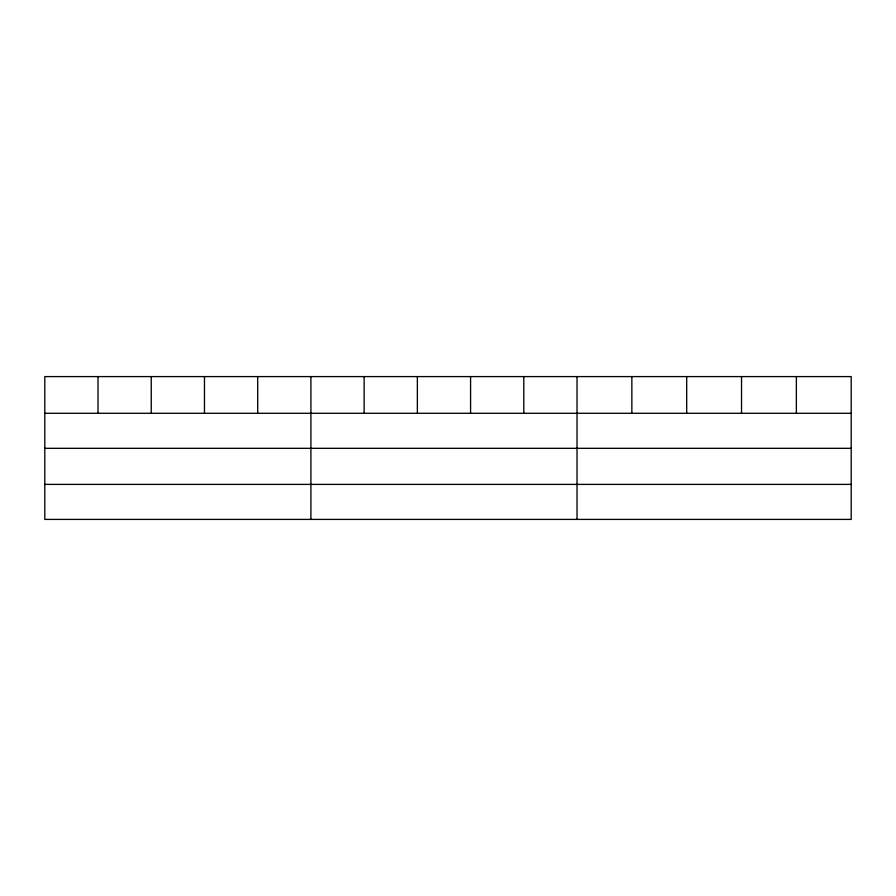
<?xml version="1.0" encoding="UTF-8"?>
<svg xmlns="http://www.w3.org/2000/svg" width="896" height="896" viewBox="0 0 896 896"><rect width="100%" height="100%" fill="white"/><g stroke="black" fill="none" stroke-linecap="round" stroke-linejoin="round"><path stroke-width="1.34" d="M851.2 448.314L851.2 376.589L44.8 376.589L44.8 519.411L851.2 519.411L851.2 448.314L44.8 448.314M44.8 413.291L851.2 413.291M44.8 484.389L851.2 484.389M796.365 376.589L796.365 413.291M741.53 376.589L741.53 413.291M686.694 376.589L686.694 413.291M631.859 376.589L631.859 413.291M577.024 376.589L577.024 519.411M523.802 376.589L523.802 413.291M470.579 376.589L470.579 413.291M417.357 376.589L417.357 413.291M364.134 376.589L364.134 413.291M310.912 376.589L310.912 519.411M257.69 376.589L257.69 413.291M204.467 376.589L204.467 413.291M151.245 376.589L151.245 413.291M98.022 376.589L98.022 413.291"/></g></svg>
